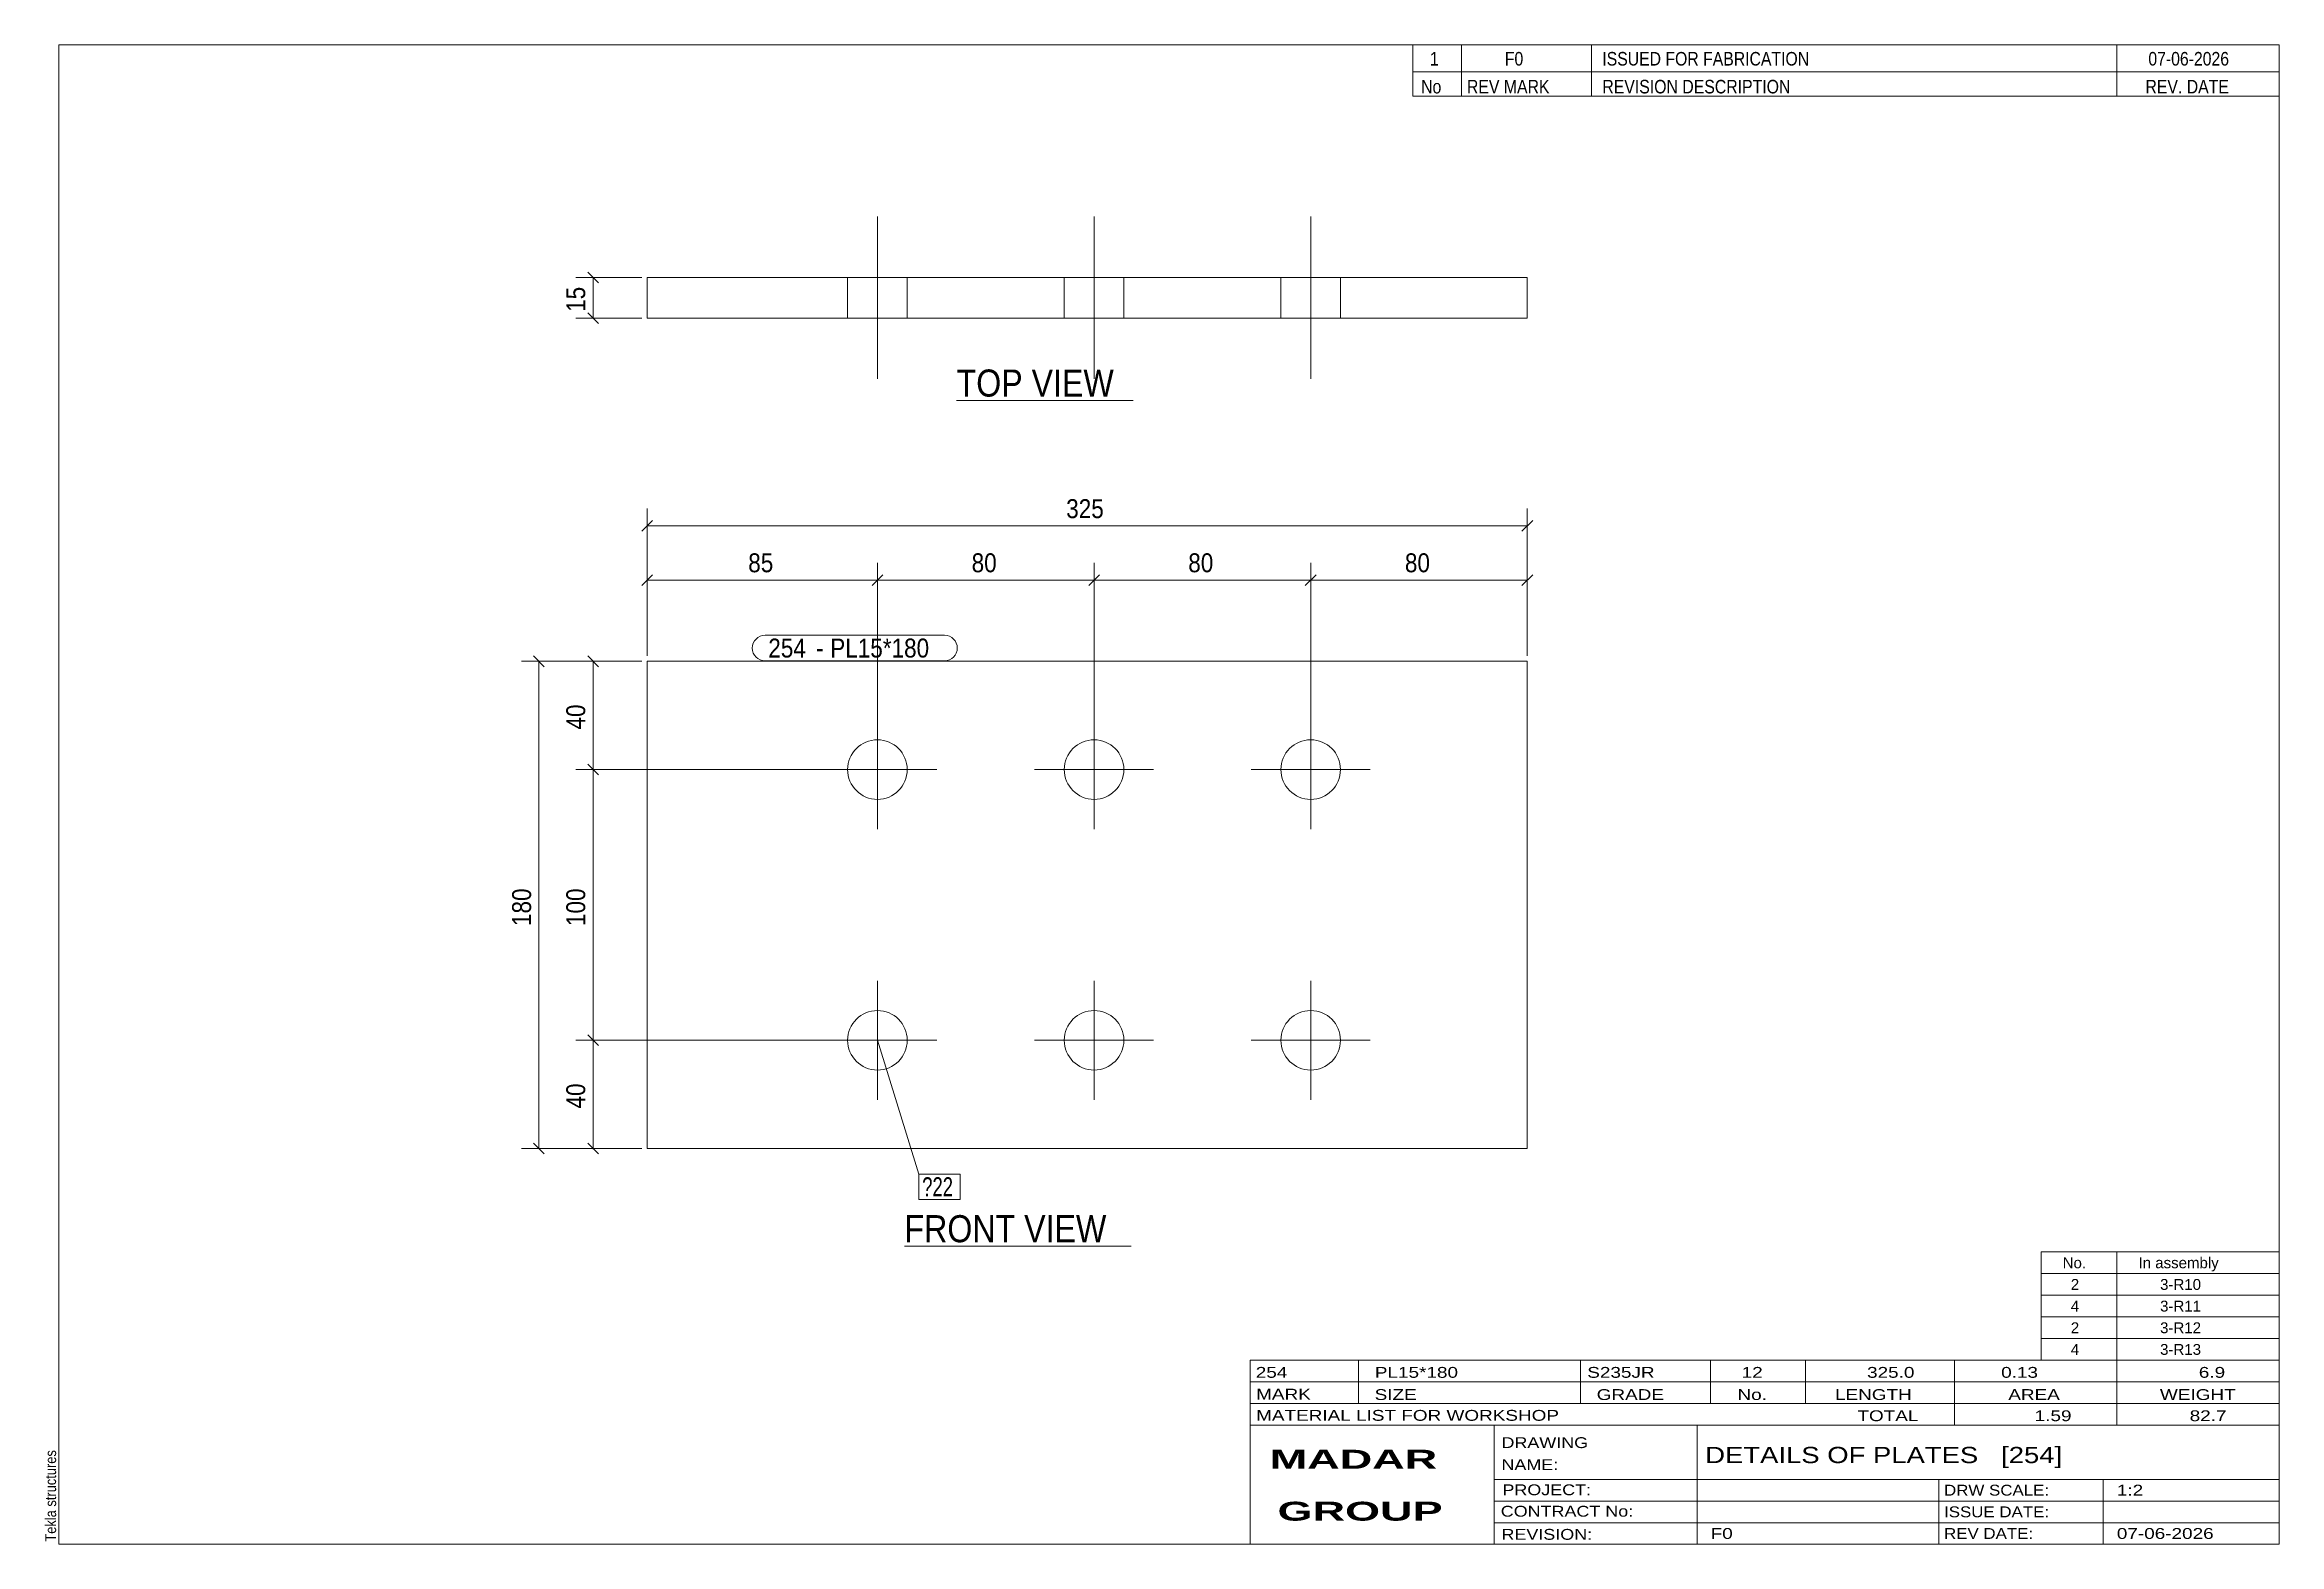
# Model space of a CAD drawing. Header units: millimetres. Extents: x 2 to 415, y 5 to 282.
import ezdxf

# ---------------------------------------------------------------- set-up
doc = ezdxf.new("R2010")
doc.units = ezdxf.units.MM
doc.linetypes.add('XKITLINE00', pattern=[0])
for name, color, linetype, lineweight in [('Bolt', 3, 'Continuous', 0), ('BoltMark', 7, 'Continuous', 0), ('Dimensions', 7, 'Continuous', 0), ('DrawingSheet', 5, 'Continuous', 0), ('OtherObjectType', 7, 'Continuous', 0), ('Part', 2, 'Continuous', 0), ('PartMark', 7, 'Continuous', 0)]:
    doc.layers.add(name, color=color, linetype=linetype, lineweight=lineweight)
doc.styles.add('ARIAL', font='ARIAL.TTF')
doc.styles.add('ARIAL_BOLD', font='ARIALBD.TTF')
doc.styles.add('ARIAL_NARROW', font='ARIALN.TTF')

# ---------------------------------------------------------------- blocks, each defined once
blk = doc.blocks.new('*A1')
at = {"layer": 'Bolt', "color": 3, "linetype": 'XKITLINE00', "lineweight": 0}
for p, q in [((156.15, 159.1), (156.15, 137.1)), ((196.15, 159.1), (196.15, 137.1)), ((236.15, 159.1), (236.15, 137.1)), ((145.15, 148.1), (167.15, 148.1)), ((185.15, 148.1), (207.15, 148.1)), ((225.15, 148.1), (247.15, 148.1)), ((156.15, 109.1), (156.15, 87.1)), ((196.15, 109.1), (196.15, 87.1)), ((236.15, 109.1), (236.15, 87.1)), ((145.15, 98.1), (167.15, 98.1)), ((185.15, 98.1), (207.15, 98.1)), ((225.15, 98.1), (247.15, 98.1))]:
    blk.add_line(p, q, dxfattribs=at)
for centre in [(156.15, 148.1), (196.15, 148.1), (236.15, 148.1), (156.15, 98.1), (196.15, 98.1), (236.15, 98.1)]:
    blk.add_circle(centre, 5.5, dxfattribs=at)
blk = doc.blocks.new('*A2')
at = {"layer": 'Part', "color": 2, "linetype": 'XKITLINE00', "lineweight": 0}
for p, q in [((113.65, 78.1), (113.65, 168.1)), ((113.65, 168.1), (276.15, 168.1)), ((276.15, 168.1), (276.15, 78.1)), ((276.15, 78.1), (113.65, 78.1))]:
    blk.add_line(p, q, dxfattribs=at)
blk = doc.blocks.new('*A3')
at = {"layer": 'Bolt', "color": 3, "linetype": 'XKITLINE00', "lineweight": 0}
for p, q in [((156.15, 250.25), (156.15, 220.25)), ((156.15, 250.25), (156.15, 220.25)), ((196.15, 250.25), (196.15, 220.25)), ((196.15, 250.25), (196.15, 220.25)), ((236.15, 250.25), (236.15, 220.25)), ((236.15, 250.25), (236.15, 220.25)), ((150.65, 239), (150.65, 231.5)), ((150.65, 239), (150.65, 231.5)), ((161.65, 239), (161.65, 231.5)), ((161.65, 239), (161.65, 231.5)), ((190.65, 239), (190.65, 231.5)), ((190.65, 239), (190.65, 231.5)), ((201.65, 239), (201.65, 231.5)), ((201.65, 239), (201.65, 231.5)), ((230.65, 239), (230.65, 231.5)), ((230.65, 239), (230.65, 231.5)), ((241.65, 239), (241.65, 231.5)), ((241.65, 239), (241.65, 231.5))]:
    blk.add_line(p, q, dxfattribs=at)
blk = doc.blocks.new('*A4')
at = {"layer": 'Part', "color": 2, "linetype": 'XKITLINE00', "lineweight": 0}
for p, q in [((113.65, 231.5), (113.65, 239)), ((276.15, 239), (113.65, 239)), ((276.15, 231.5), (276.15, 239)), ((276.15, 231.5), (113.65, 231.5))]:
    blk.add_line(p, q, dxfattribs=at)
blk = doc.blocks.new('*A5')
at = {"layer": 'DrawingSheet', "color": 5, "linetype": 'XKITLINE00', "lineweight": 0}
for p, q in [((415, 282), (5, 282)), ((5, 282), (5, 5)), ((415, 5), (415, 282)), ((5, 5), (415, 5))]:
    blk.add_line(p, q, dxfattribs=at)
at = {"layer": 'DrawingSheet', "color": 5, "style": 'ARIAL', "width": 0.85}
blk.add_text('Tekla structures', height=2, rotation=90, dxfattribs=at).set_placement((4.5, 5.5))
blk = doc.blocks.new('*A6')
at = {"layer": 'OtherObjectType', "color": 7, "linetype": 'XKITLINE00', "lineweight": 0}
for p, q in [((371, 59), (415, 59)), ((371, 55), (371, 59)), ((385, 55), (385, 59)), ((415, 55), (415, 59)), ((371, 55), (415, 55)), ((371, 51), (371, 55)), ((385, 51), (385, 55)), ((415, 51), (415, 55)), ((371, 51), (415, 51)), ((371, 47), (371, 51)), ((385, 47), (385, 51)), ((415, 47), (415, 51)), ((371, 47), (415, 47)), ((371, 43), (371, 47)), ((385, 43), (385, 47)), ((415, 43), (415, 47)), ((371, 43), (415, 43)), ((371, 39), (371, 43)), ((385, 39), (385, 43)), ((415, 39), (415, 43)), ((371, 39), (415, 39))]:
    blk.add_line(p, q, dxfattribs=at)
at = {"layer": 'OtherObjectType', "color": 7, "style": 'ARIAL_NARROW', "width": 1.211571}
for s, p in [('No.', (375, 56)), ('In assembly', (389, 56)), ('2', (376.5, 52)), ('3-R10', (392.99, 52)), ('4', (376.5, 48)), ('3-R11', (392.99, 48)), ('2', (376.5, 44)), ('3-R12', (392.99, 44)), ('4', (376.5, 40)), ('3-R13', (392.99, 40))]:
    blk.add_text(s, height=2, dxfattribs=at).set_placement(p)
blk = doc.blocks.new('*A7')
at = {"layer": 'OtherObjectType', "color": 7, "linetype": 'XKITLINE00', "lineweight": 0}
for p, q in [((255, 282), (415, 282)), ((415, 282), (255, 282)), ((255, 282), (255, 277)), ((264, 282), (264, 277)), ((288, 282), (288, 277)), ((385, 282), (385, 277)), ((415, 282), (415, 277)), ((255, 277), (415, 277)), ((255, 277), (255, 272.5)), ((255, 277), (415, 277)), ((264, 277), (264, 272.5)), ((288, 277), (288, 272.5)), ((385, 277), (385, 272.5)), ((415, 277), (415, 272.5)), ((415, 272.5), (255, 272.5))]:
    blk.add_line(p, q, dxfattribs=at)
at = {"layer": 'OtherObjectType', "color": 7, "style": 'ARIAL_NARROW'}
for s, width, p in [('1', 1.017001, (258.16, 278.15)), ('F0', 1.017001, (272, 278.15)), ('ISSUED FOR FABRICATION', 1.017001, (290, 278.15)), ('07-06-2026', 1.017001, (390.82, 278.15)), ('No', 1.02, (256.54, 273)), ('REV MARK', 1.02, (265, 273)), ('REVISION DESCRIPTION', 1.02, (290, 273)), ('REV. DATE', 1.02, (390.28, 273))]:
    blk.add_text(s, height=2.5, dxfattribs=dict(at, width=width)).set_placement(p)
blk = doc.blocks.new('*A8')
at = {"layer": 'OtherObjectType', "color": 7, "linetype": 'XKITLINE00', "lineweight": 0}
for p, q in [((225, 39), (415, 39)), ((225, 39), (225, 35)), ((225, 39), (415, 39)), ((245, 35), (245, 39)), ((286, 35), (286, 39)), ((310, 35), (310, 39)), ((327.5, 35), (327.5, 39)), ((355, 35), (355, 39)), ((385, 35), (385, 39)), ((415, 35), (415, 39)), ((225, 35), (415, 35)), ((225, 35), (225, 5)), ((225, 35), (415, 35)), ((245, 31), (245, 35)), ((286, 31), (286, 35)), ((310, 31), (310, 35)), ((327.5, 31), (327.5, 35)), ((355, 31), (355, 35)), ((385, 31), (385, 35)), ((415, 31), (415, 35)), ((225, 31), (415, 31)), ((355, 27), (355, 31)), ((385, 27), (385, 31)), ((415, 27), (415, 31)), ((225, 27), (415, 27)), ((270, 21), (270, 27)), ((307.5, 17), (307.5, 27)), ((415, 21), (415, 27)), ((270, 21), (270, 5)), ((415, 17), (415, 21)), ((270, 17), (415, 17)), ((307.5, 5), (307.5, 17)), ((352.16, 13), (352.16, 17)), ((382.5, 5), (382.5, 17)), ((415, 13), (415, 17)), ((270, 13), (415, 13)), ((352.16, 5), (352.16, 13)), ((415, 9), (415, 13)), ((270, 9), (415, 9)), ((415, 5), (415, 9)), ((225, 5), (415, 5)), ((262.5, 5), (415, 5))]:
    blk.add_line(p, q, dxfattribs=at)
at = {"layer": 'OtherObjectType', "color": 7, "style": 'ARIAL_NARROW'}
for s, height, width, p in [('254', 2, 1.525501, (226.01, 35.76)), ('PL15*180', 2, 1.525501, (248, 35.76)), ('S235JR', 2, 1.525501, (287.22, 35.76)), ('12', 2, 1.525501, (315.73, 35.76)), ('325.0', 2, 1.525501, (338.88, 35.76)), ('0.13', 2, 1.525501, (363.64, 35.76)), ('6.9', 2, 1.525501, (400.14, 35.76)), ('MARK', 2, 1.525501, (226.08, 31.73)), ('SIZE', 2, 1.525501, (247.96, 31.66)), ('GRADE', 2, 1.525501, (288.96, 31.66)), ('No.', 2, 1.525501, (314.96, 31.66)), ('LENGTH', 2, 1.525501, (332.96, 31.66)), ('AREA', 2, 1.525501, (364.96, 31.66)), ('WEIGHT', 2, 1.525501, (392.96, 31.66)), ('MATERIAL LIST FOR WORKSHOP', 2, 1.525501, (226.08, 27.82)), ('TOTAL', 2, 1.525501, (337.1, 27.75)), ('1.59', 2, 1.525501, (369.83, 27.75)), ('82.7', 2, 1.525501, (398.45, 27.75)), ('DRAWING', 2, 1.445, (271.38, 22.78)), ('NAME:', 2, 1.445, (271.38, 18.72)), ('DETAILS OF PLATES   [254]', 3, 1.474651, (309, 20)), ('PROJECT:', 2, 1.445, (271.55, 14.07)), ('DRW SCALE:', 2, 1.36, (353.1, 14)), ('1:2', 2, 1.525501, (385, 14)), ('CONTRACT No:', 2, 1.445, (271.25, 10.11)), ('ISSUE DATE:', 2, 1.36, (353.1, 10)), ('REVISION:', 2, 1.445, (271.38, 5.84)), ('F0', 2, 1.525501, (310, 6)), ('REV DATE:', 2, 1.36, (353.1, 6)), ('07-06-2026', 2, 1.525501, (385, 6))]:
    blk.add_text(s, height=height, dxfattribs=dict(at, width=width)).set_placement(p)
at = {"layer": 'OtherObjectType', "color": 1, "style": 'ARIAL_BOLD', "width": 1.7}
for s, p in [('MADAR ', (228.58, 18.97)), ('GROUP', (230.03, 9.37))]:
    blk.add_text(s, height=3.5, dxfattribs=at).set_placement(p)
blk = doc.blocks.new('*A9')
at = {"layer": 'Dimensions', "color": 7, "linetype": 'XKITLINE00', "lineweight": 0}
for p, q in [((114.64, 194.09), (112.66, 192.11)), ((113.65, 169.1), (113.65, 196.3)), ((277.14, 194.09), (275.16, 192.11)), ((276.15, 169.1), (276.15, 196.3)), ((113.65, 193.1), (276.15, 193.1))]:
    blk.add_line(p, q, dxfattribs=at)
at = {"layer": 'Dimensions', "color": 3}
for p in [(113.65, 193.1), (276.15, 193.1)]:
    blk.add_point(p, dxfattribs=at)
at = {"layer": 'Dimensions', "color": 3, "style": 'ARIAL', "width": 0.85}
blk.add_text('325', height=3.5, dxfattribs=at).set_placement((191.01, 194.55))
blk = doc.blocks.new('*A10')
at = {"layer": 'Dimensions', "color": 7, "linetype": 'XKITLINE00', "lineweight": 0}
for p, q in [((113.65, 169.1), (113.65, 186.3)), ((156.15, 149.1), (156.15, 186.3)), ((114.64, 184.09), (112.66, 182.11)), ((113.65, 183.1), (156.15, 183.1)), ((157.14, 184.09), (155.16, 182.11))]:
    blk.add_line(p, q, dxfattribs=at)
at = {"layer": 'Dimensions', "color": 3}
for p in [(113.65, 183.1), (156.15, 183.1)]:
    blk.add_point(p, dxfattribs=at)
at = {"layer": 'Dimensions', "color": 3, "style": 'ARIAL', "width": 0.85}
blk.add_text('85', height=3.5, dxfattribs=at).set_placement((132.3, 184.55))
blk = doc.blocks.new('*A11')
at = {"layer": 'Dimensions', "color": 7, "linetype": 'XKITLINE00', "lineweight": 0}
for p, q in [((156.15, 149.1), (156.15, 186.3)), ((196.15, 149.1), (196.15, 186.3)), ((157.14, 184.09), (155.16, 182.11)), ((156.15, 183.1), (196.15, 183.1)), ((197.14, 184.09), (195.16, 182.11))]:
    blk.add_line(p, q, dxfattribs=at)
at = {"layer": 'Dimensions', "color": 3}
for p in [(156.15, 183.1), (196.15, 183.1)]:
    blk.add_point(p, dxfattribs=at)
at = {"layer": 'Dimensions', "color": 3, "style": 'ARIAL', "width": 0.85}
blk.add_text('80', height=3.5, dxfattribs=at).set_placement((173.55, 184.55))
blk = doc.blocks.new('*A12')
at = {"layer": 'Dimensions', "color": 7, "linetype": 'XKITLINE00', "lineweight": 0}
for p, q in [((196.15, 149.1), (196.15, 186.3)), ((236.15, 149.1), (236.15, 186.3)), ((197.14, 184.09), (195.16, 182.11)), ((196.15, 183.1), (236.15, 183.1)), ((237.14, 184.09), (235.16, 182.11))]:
    blk.add_line(p, q, dxfattribs=at)
at = {"layer": 'Dimensions', "color": 3}
for p in [(196.15, 183.1), (236.15, 183.1)]:
    blk.add_point(p, dxfattribs=at)
at = {"layer": 'Dimensions', "color": 3, "style": 'ARIAL', "width": 0.85}
blk.add_text('80', height=3.5, dxfattribs=at).set_placement((213.55, 184.55))
blk = doc.blocks.new('*A13')
at = {"layer": 'Dimensions', "color": 7, "linetype": 'XKITLINE00', "lineweight": 0}
for p, q in [((236.15, 149.1), (236.15, 186.3)), ((276.15, 169.1), (276.15, 186.3)), ((237.14, 184.09), (235.16, 182.11)), ((236.15, 183.1), (276.15, 183.1)), ((277.14, 184.09), (275.16, 182.11))]:
    blk.add_line(p, q, dxfattribs=at)
at = {"layer": 'Dimensions', "color": 3}
for p in [(236.15, 183.1), (276.15, 183.1)]:
    blk.add_point(p, dxfattribs=at)
at = {"layer": 'Dimensions', "color": 3, "style": 'ARIAL', "width": 0.85}
blk.add_text('80', height=3.5, dxfattribs=at).set_placement((253.55, 184.55))
blk = doc.blocks.new('*A14')
at = {"layer": 'Dimensions', "color": 7, "linetype": 'XKITLINE00', "lineweight": 0}
for p, q in [((112.65, 168.1), (90.45, 168.1)), ((92.66, 169.09), (94.64, 167.11)), ((93.65, 78.1), (93.65, 168.1)), ((92.66, 79.09), (94.64, 77.11)), ((112.65, 78.1), (90.45, 78.1))]:
    blk.add_line(p, q, dxfattribs=at)
at = {"layer": 'Dimensions', "color": 3}
for p in [(93.65, 168.1), (93.65, 78.1)]:
    blk.add_point(p, dxfattribs=at)
at = {"layer": 'Dimensions', "color": 3, "style": 'ARIAL', "width": 0.85}
blk.add_text('180', height=3.5, rotation=90.0002, dxfattribs=at).set_placement((92.2, 119.21))
blk = doc.blocks.new('*A15')
at = {"layer": 'Dimensions', "color": 7, "linetype": 'XKITLINE00', "lineweight": 0}
for p, q in [((102.66, 99.09), (104.64, 97.11)), ((155.15, 98.1), (100.45, 98.1)), ((103.65, 78.1), (103.65, 98.1)), ((102.66, 79.09), (104.64, 77.11)), ((112.65, 78.1), (100.45, 78.1))]:
    blk.add_line(p, q, dxfattribs=at)
at = {"layer": 'Dimensions', "color": 3}
for p in [(103.65, 98.1), (103.65, 78.1)]:
    blk.add_point(p, dxfattribs=at)
at = {"layer": 'Dimensions', "color": 3, "style": 'ARIAL', "width": 0.85}
blk.add_text('40', height=3.5, rotation=90.0002, dxfattribs=at).set_placement((102.2, 85.5))
blk = doc.blocks.new('*A16')
at = {"layer": 'Dimensions', "color": 7, "linetype": 'XKITLINE00', "lineweight": 0}
for p, q in [((102.66, 149.09), (104.64, 147.11)), ((155.15, 148.1), (100.45, 148.1)), ((103.65, 98.1), (103.65, 148.1)), ((102.66, 99.09), (104.64, 97.11)), ((155.15, 98.1), (100.45, 98.1))]:
    blk.add_line(p, q, dxfattribs=at)
at = {"layer": 'Dimensions', "color": 3}
for p in [(103.65, 148.1), (103.65, 98.1)]:
    blk.add_point(p, dxfattribs=at)
at = {"layer": 'Dimensions', "color": 3, "style": 'ARIAL', "width": 0.85}
blk.add_text('100', height=3.5, rotation=90.0002, dxfattribs=at).set_placement((102.2, 119.21))
blk = doc.blocks.new('*A17')
at = {"layer": 'Dimensions', "color": 7, "linetype": 'XKITLINE00', "lineweight": 0}
for p, q in [((112.65, 168.1), (100.45, 168.1)), ((102.66, 169.09), (104.64, 167.11)), ((103.65, 148.1), (103.65, 168.1)), ((102.66, 149.09), (104.64, 147.11)), ((155.15, 148.1), (100.45, 148.1))]:
    blk.add_line(p, q, dxfattribs=at)
at = {"layer": 'Dimensions', "color": 3}
for p in [(103.65, 168.1), (103.65, 148.1)]:
    blk.add_point(p, dxfattribs=at)
at = {"layer": 'Dimensions', "color": 3, "style": 'ARIAL', "width": 0.85}
blk.add_text('40', height=3.5, rotation=90.0002, dxfattribs=at).set_placement((102.2, 155.5))
blk = doc.blocks.new('*A18')
at = {"layer": 'BoltMark', "color": 7, "linetype": 'XKITLINE00', "lineweight": 0}
for p, q in [((156.15, 98.1), (163.82, 73.4)), ((163.82, 73.4), (171.4, 73.4)), ((163.82, 68.7), (163.82, 73.4)), ((171.4, 68.7), (171.4, 73.4)), ((163.82, 68.7), (171.4, 68.7))]:
    blk.add_line(p, q, dxfattribs=at)
at = {"layer": 'BoltMark', "color": 3, "style": 'ARIAL_NARROW', "width": 0.85}
blk.add_text('?22', height=3.5, dxfattribs=at).set_placement((164.42, 69.3))
blk = doc.blocks.new('*A19')
at = {"layer": 'PartMark', "color": 7, "linetype": 'XKITLINE00', "lineweight": 0}
for p, q in [((135.4, 172.9), (168.55, 172.9)), ((135.4, 168.2), (168.55, 168.2))]:
    blk.add_line(p, q, dxfattribs=at)
for centre, start, end in [((135.4, 170.55), 90, 270), ((168.55, 170.55), 270, 90)]:
    blk.add_arc(centre, 2.35, start, end, dxfattribs=at)
at = {"layer": 'PartMark', "color": 1, "style": 'ARIAL', "width": 0.85}
blk.add_text('254', height=3.5, dxfattribs=at).set_placement((136, 168.8))
at = {"layer": 'PartMark', "color": 3, "style": 'ARIAL', "width": 0.85}
for s, p in [('-', (144.84, 168.8)), ('PL15*180', (147.44, 168.8))]:
    blk.add_text(s, height=3.5, dxfattribs=at).set_placement(p)
blk = doc.blocks.new('*A20')
at = {"layer": 'OtherObjectType', "color": 7, "linetype": 'XKITLINE00', "lineweight": 0}
blk.add_line((161.15, 60.05), (203, 60.05), dxfattribs=at)
at = {"layer": 'OtherObjectType', "color": 3, "style": 'ARIAL', "width": 0.85}
blk.add_text('FRONT VIEW', height=5, dxfattribs=at).set_placement((161.15, 60.8))
blk = doc.blocks.new('*A21')
at = {"layer": 'Dimensions', "color": 7, "linetype": 'XKITLINE00', "lineweight": 0}
for p, q in [((102.66, 239.99), (104.64, 238.01)), ((112.65, 239), (100.45, 239)), ((103.65, 231.5), (103.65, 239)), ((112.65, 231.5), (100.45, 231.5)), ((102.66, 232.49), (104.64, 230.51))]:
    blk.add_line(p, q, dxfattribs=at)
at = {"layer": 'Dimensions', "color": 3}
for p in [(103.65, 239), (103.65, 231.5)]:
    blk.add_point(p, dxfattribs=at)
at = {"layer": 'Dimensions', "color": 3, "style": 'ARIAL', "width": 0.85}
blk.add_text('15', height=3.5, rotation=90.0002, dxfattribs=at).set_placement((102.2, 232.65))
blk = doc.blocks.new('*A22')
at = {"layer": 'OtherObjectType', "color": 7, "linetype": 'XKITLINE00', "lineweight": 0}
blk.add_line((170.77, 216.25), (203.38, 216.25), dxfattribs=at)
at = {"layer": 'OtherObjectType', "color": 3, "style": 'ARIAL', "width": 0.85}
blk.add_text('TOP VIEW', height=5, dxfattribs=at).set_placement((170.77, 217))

msp = doc.modelspace()

# ---------------------------------------------------------------- block references
at = {"lineweight": 0}
for name in ['*A5', '*A7', '*A3', '*A21', '*A4', '*A22', '*A9', '*A10', '*A11', '*A12', '*A13', '*A19', '*A14', '*A17', '*A2', '*A1', '*A16', '*A15', '*A18', '*A20', '*A6', '*A8']:
    msp.add_blockref(name, (0, 0), dxfattribs=at)

doc.saveas('drawing.dxf')
